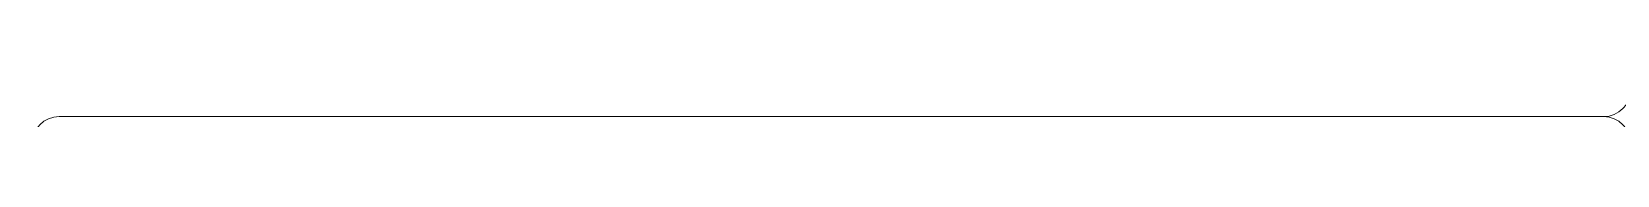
# Model space of a CAD drawing. Header units: centimetres. Extents: x -37.7 to 20.3, y -13.5 to 74.5.
# Drawn here: x -37.66 to -8.91, y 30.44 to 30.96 of the extents above; entities that cross this region are included whole.
import ezdxf

# ---------------------------------------------------------------- set-up
doc = ezdxf.new("R2010")
doc.units = ezdxf.units.CM
doc.header["$MEASUREMENT"] = 0
doc.layers.add('Camada 1', color=7, linetype='Continuous')

msp = doc.modelspace()

# ---------------------------------------------------------------- linework, layer by layer
at = {"layer": 'Camada 1', "color": 175, "lineweight": 20}
for points in [[(-9.16006, 30.46292), (-8.88507, 30.46292), (-8.66006, 30.68792), (-8.66006, 30.96293)], [(-37.16006, 30.46292), (-37.16006, 30.46292), (-9.16005, 30.46292), (-9.16005, 30.46292)]]:
    msp.add_open_spline(points, degree=3, dxfattribs=at)
msp.add_open_spline([(-37.16006, 30.46292), (-37.43505, 30.46292), (-37.66006, 30.23792), (-37.66006, 29.96291), (-37.66006, 29.96291), (-37.66006, 29.96291), (-37.66006, -13.0371), (-37.66006, -13.0371), (-37.66006, -13.0371), (-37.66006, -13.3121), (-37.43505, -13.5371), (-37.16006, -13.5371), (-37.16006, -13.5371), (-37.16006, -13.5371), (-9.16005, -13.5371), (-9.16005, -13.5371), (-9.16005, -13.5371), (-8.88506, -13.5371), (-8.66006, -13.3121), (-8.66006, -13.0371), (-8.66006, -13.0371), (-8.66006, -13.0371), (-8.66006, 29.96291), (-8.66006, 29.96291), (-8.66006, 29.96291), (-8.66006, 30.23792), (-8.88506, 30.46292), (-9.16005, 30.46292)], degree=3, knots=[0, 0, 0, 0, 0.125, 0.125, 0.125, 0.125, 0.25, 0.25, 0.25, 0.25, 0.375, 0.375, 0.375, 0.375, 0.5, 0.5, 0.5, 0.5, 0.625, 0.625, 0.625, 0.625, 0.75, 0.75, 0.75, 0.75, 1, 1, 1, 1], dxfattribs=at)

doc.saveas('drawing.dxf')
